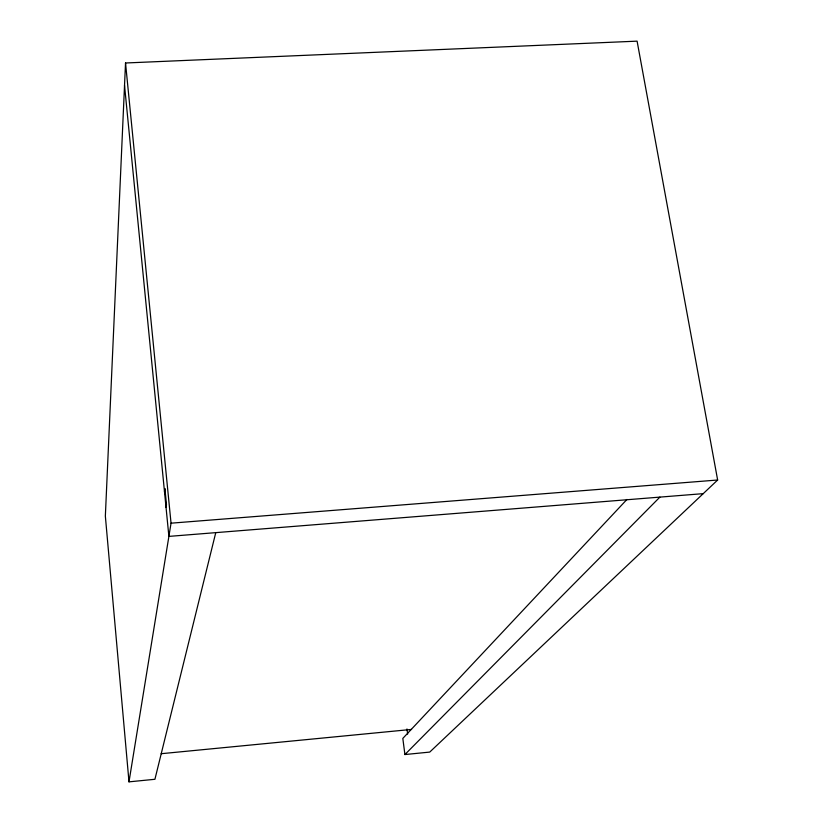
<?xml version="1.0" encoding="UTF-8"?>
<svg xmlns="http://www.w3.org/2000/svg" width="823" height="823" viewBox="0 0 823 823"><rect width="100%" height="100%" fill="white"/><g stroke="black" fill="none" stroke-linecap="round" stroke-linejoin="round"><path stroke-width="1.23" d="M626.951 499.448L402.817 738.416L404.916 754.547L429.729 752.088L717.646 480.015L637.095 41.15L125.528 62.99L105.354 516.114L128.995 781.85L154.919 779.288L215.76 532.646M164.477 491.506L164.898 488.523L166.483 504.55L166.051 507.462M128.995 781.85L171.04 523.181L125.528 62.99M404.916 754.547L659.892 497.113M161.154 753.714L411.562 729.425M703.223 493.646L168.89 536.39L124.53 85.417M171.04 523.181L717.646 480.015M406.963 728.972L407.632 734.075"/></g></svg>
